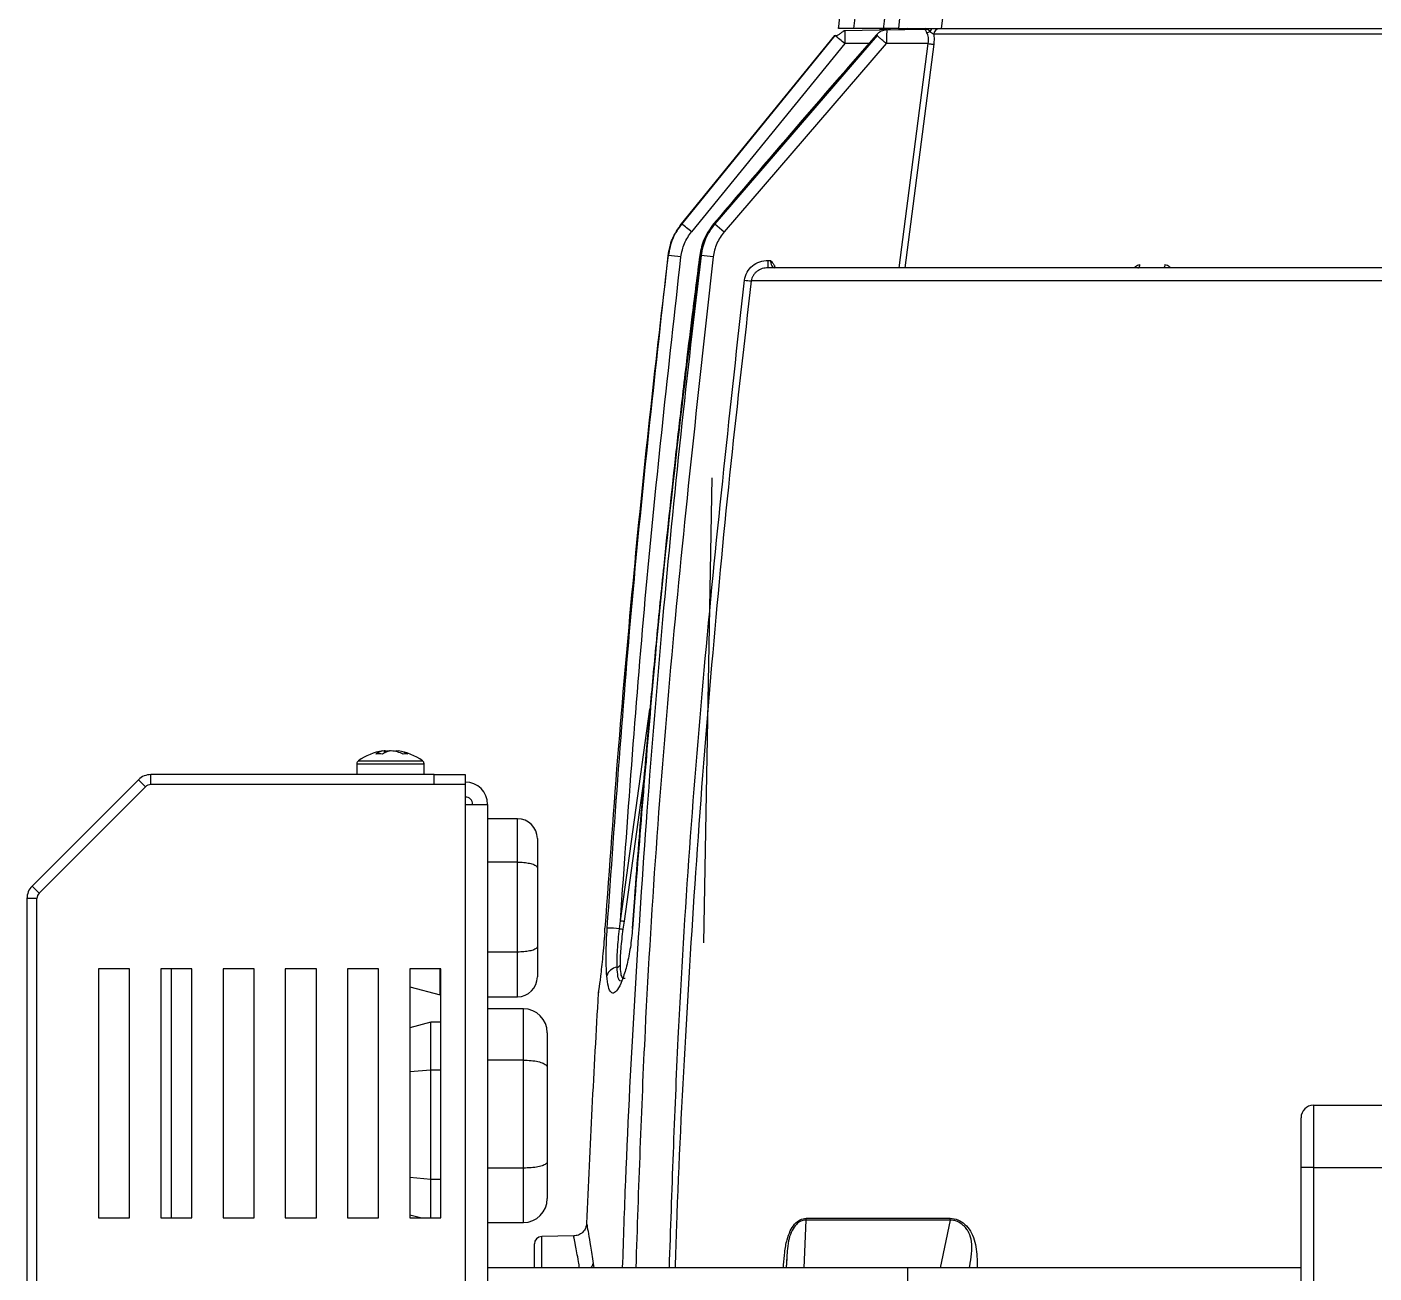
# Model space of a CAD drawing. Extents: x 8 to 113, y 0 to 87.
# Drawn here: x 43.27 to 48.68, y 76.3 to 81.31 of the extents above; entities that cross this region are included whole.
import ezdxf

# ---------------------------------------------------------------- set-up
doc = ezdxf.new("R2010")
doc.units = 0
doc.header["$MEASUREMENT"] = 0
doc.layers.add('OBJECT', color=7, linetype='CONTINUOUS')

msp = doc.modelspace()

# ---------------------------------------------------------------- linework, layer by layer
at = {"layer": 'OBJECT'}
for p, q in [((47.2158, 83.4121), (46.9422, 81.3002)), ((45.8994, 80.5171), (46.5151, 81.2721)), ((46.5152, 81.2721), (45.9, 80.5171)), ((46.682, 81.2722), (46.0303, 80.5171)), ((46.6847, 81.2722), (46.0329, 80.5171)), ((46.6947, 81.2944), (46.5546, 81.2919)), ((46.7071, 81.3002), (46.5901, 81.3002)), ((46.7023, 81.2962), (46.6938, 81.2944)), ((46.7209, 81.2994), (46.7021, 81.2961)), ((46.8752, 81.2975), (46.7187, 81.2948)), ((46.7709, 81.3002), (46.9422, 81.3002)), ((46.8969, 81.2892), (46.9123, 81.2782)), ((48.7982, 81.2782), (46.9123, 81.2782)), ((46.9422, 81.3002), (48.8152, 81.3002)), ((46.5548, 81.24), (45.9397, 80.485)), ((46.7217, 81.2401), (46.0708, 80.4849)), ((46.6511, 81.2401), (46.5548, 81.24)), ((46.7217, 81.2401), (46.7215, 81.2401)), ((46.8902, 81.2401), (46.7217, 81.2401)), ((46.7734, 80.3402), (46.8902, 81.2401)), ((46.9121, 81.2375), (46.7958, 80.3402)), ((45.8994, 80.5171), (45.9, 80.5171)), ((46.0329, 80.5171), (46.0303, 80.5171)), ((46.0329, 80.5171), (46.0708, 80.4849)), ((45.8452, 80.3894), (45.846, 80.3894)), ((45.9775, 80.3894), (45.9745, 80.3894)), ((46.2472, 80.3697), (46.2563, 80.3697)), ((48.8089, 80.2871), (46.1793, 80.2871)), ((45.9894, 77.6299), (46.022, 79.497)), ((45.6539, 77.7186), (45.7722, 78.5677)), ((44.7047, 78.4006), (44.7058, 78.3917)), ((44.7102, 78.4006), (44.7047, 78.4001)), ((44.7102, 78.4003), (44.7102, 78.4006)), ((44.7303, 78.4), (44.7265, 78.4006)), ((44.7266, 78.3992), (44.7265, 78.4006)), ((44.7467, 78.4006), (44.7465, 78.3988)), ((44.7502, 78.3981), (44.7505, 78.4006)), ((44.7505, 78.4006), (44.7559, 78.4001)), ((44.756, 78.4006), (44.7555, 78.3968)), ((44.5953, 78.3485), (44.5953, 78.3052)), ((44.5953, 78.3485), (44.6499, 78.3485)), ((44.6016, 78.3607), (44.6536, 78.3607)), ((44.6499, 78.3485), (44.8653, 78.3485)), ((44.6536, 78.3607), (44.8591, 78.3607)), ((44.8653, 78.3052), (44.8653, 78.3485)), ((45.7576, 78.3571), (45.6684, 77.7168)), ((43.7678, 78.2652), (43.7678, 78.3052)), ((44.9053, 78.3052), (43.7678, 78.3052)), ((44.9053, 78.2652), (44.9053, 78.3052)), ((44.9053, 78.3052), (45.0303, 78.3052)), ((45.0303, 78.3052), (45.0303, 78.2652)), ((43.7183, 78.2847), (43.2908, 77.8572)), ((43.3191, 77.8289), (43.7465, 78.2564)), ((43.7465, 78.2564), (43.7183, 78.2847)), ((44.9053, 78.2652), (43.7678, 78.2652)), ((45.0303, 78.2652), (44.9053, 78.2652)), ((45.0303, 78.2752), (45.0303, 78.1852)), ((45.0303, 78.1852), (45.0303, 74.3652)), ((45.0303, 78.1852), (45.1203, 78.1852)), ((45.1203, 78.1852), (45.1203, 74.3652)), ((45.2403, 78.1281), (45.1203, 78.1281)), ((45.2403, 77.9538), (45.2403, 78.1281)), ((45.3203, 78.0481), (45.3203, 77.93)), ((45.2403, 77.9538), (45.1203, 77.9538)), ((45.2403, 77.5925), (45.2403, 77.9538)), ((45.3203, 77.93), (45.3203, 77.6151)), ((43.3191, 77.8289), (43.2908, 77.8572)), ((43.3103, 77.8077), (43.2703, 77.8077)), ((43.2703, 77.8077), (43.2703, 74.7026)), ((43.3103, 74.7026), (43.3103, 77.8077)), ((45.7098, 77.8109), (45.7006, 77.6882)), ((45.7116, 77.8105), (45.7024, 77.6876)), ((45.65, 77.6865), (45.6539, 77.7186)), ((45.6684, 77.7168), (45.6639, 77.6848)), ((45.5906, 77.6702), (45.5919, 77.6889)), ((45.2403, 77.5925), (45.1203, 77.5925)), ((45.2403, 77.4131), (45.2403, 77.5925)), ((45.3203, 77.6151), (45.3203, 77.4931)), ((43.6828, 77.5252), (43.5578, 77.5252)), ((43.5578, 77.5252), (43.5578, 76.5252)), ((43.6828, 76.5252), (43.6828, 77.5252)), ((43.9328, 77.5252), (43.8078, 77.5252)), ((43.8078, 77.5252), (43.8078, 76.5252)), ((43.8503, 76.5252), (43.8503, 77.5252)), ((43.9328, 76.5252), (43.9328, 77.5252)), ((44.1828, 77.5252), (44.0578, 77.5252)), ((44.0578, 77.5252), (44.0578, 76.5252)), ((44.1828, 76.5252), (44.1828, 77.5252)), ((44.4328, 77.5252), (44.3078, 77.5252)), ((44.3078, 77.5252), (44.3078, 76.5252)), ((44.4328, 76.5252), (44.4328, 77.5252)), ((44.6828, 77.5252), (44.5578, 77.5252)), ((44.5578, 77.5252), (44.5578, 76.5252)), ((44.6828, 76.5252), (44.6828, 77.5252)), ((44.9328, 77.5252), (44.8078, 77.5252)), ((44.8078, 77.5252), (44.8078, 76.5252)), ((44.9303, 77.4204), (44.9303, 77.5252)), ((44.9328, 76.5252), (44.9328, 77.5252)), ((44.8078, 77.4532), (44.9303, 77.4204)), ((44.9303, 77.4204), (44.9328, 77.4204)), ((45.1203, 77.4131), (45.2403, 77.4131)), ((45.2643, 77.3647), (45.1203, 77.3647)), ((45.2643, 77.1587), (45.2643, 77.3647)), ((44.8923, 77.3107), (44.8078, 77.288)), ((44.9328, 77.3107), (44.8923, 77.3107)), ((44.8923, 77.1194), (44.8923, 77.3107)), ((45.3603, 77.2687), (45.3603, 77.1293)), ((45.2643, 77.1587), (45.1203, 77.1587)), ((45.2643, 76.7252), (45.2643, 77.1587)), ((44.8078, 77.1131), (44.8923, 77.1194)), ((44.8923, 76.6811), (44.8923, 77.1194)), ((44.8923, 77.1194), (44.9328, 77.1194)), ((45.3603, 77.1293), (45.3603, 76.7514)), ((48.4373, 76.9777), (48.4373, 76.7277)), ((48.4373, 76.9777), (48.7423, 76.9777)), ((48.3873, 76.7277), (48.3873, 76.9277)), ((45.2643, 76.7252), (45.1203, 76.7252)), ((45.2643, 76.5067), (45.2643, 76.7252)), ((45.3603, 76.7514), (45.3603, 76.6027)), ((48.3873, 74.8444), (48.3873, 76.7277)), ((48.4373, 76.7277), (48.3873, 76.7277)), ((48.4373, 76.7277), (48.4373, 74.8913)), ((48.4373, 76.7277), (48.7423, 76.7277)), ((44.8078, 76.6888), (44.8923, 76.6811)), ((44.8923, 76.5252), (44.8923, 76.6811)), ((44.8923, 76.6811), (44.9328, 76.6811)), ((43.5578, 76.5252), (43.6828, 76.5252)), ((43.8078, 76.5252), (43.9328, 76.5252)), ((44.0578, 76.5252), (44.1828, 76.5252)), ((44.3078, 76.5252), (44.4328, 76.5252)), ((44.5578, 76.5252), (44.6828, 76.5252)), ((44.8078, 76.5381), (44.8561, 76.5252)), ((44.8078, 76.5252), (44.9328, 76.5252)), ((45.1203, 76.5067), (45.2643, 76.5067)), ((46.3989, 76.5166), (46.3911, 76.3252)), ((46.9781, 76.5166), (46.9377, 76.3252)), ((46.9781, 76.5166), (46.9786, 76.5237)), ((45.4665, 76.4529), (45.3378, 76.4507)), ((45.3378, 76.3252), (45.3378, 76.4507)), ((45.1205, 76.3831), (45.1203, 76.3831)), ((45.1205, 76.3831), (45.1205, 76.3252)), ((45.5442, 76.3427), (45.5476, 76.3252)), ((46.3216, 76.3628), (46.32, 76.3252)), ((46.8083, 76.3252), (45.1203, 76.3252)), ((46.8083, 75.0752), (46.8083, 76.3252)), ((48.3873, 76.3252), (46.8083, 76.3252))]:
    msp.add_line(p, q, dxfattribs=at)
at = {"layer": 'OBJECT', "flags": 128}
for points in [[(46.5151, 81.2721), (46.5152, 81.2721), (46.5153, 81.272)], [(46.5297, 81.3002), (46.5302, 81.304), (46.5306, 81.3071)], [(46.6803, 81.2737), (46.6804, 81.2737), (46.682, 81.2722)], [(45.8994, 80.5171), (45.8996, 80.517), (45.8997, 80.5169)], [(46.0303, 80.5171), (46.0292, 80.5181), (46.0293, 80.518)], [(45.8452, 80.3894), (45.8453, 80.3895), (45.8454, 80.3895)], [(45.9745, 80.3894), (45.9723, 80.3898), (45.9722, 80.3899)], [(47.7325, 80.3402), (47.7339, 80.3404), (47.7353, 80.3411), (47.7366, 80.3423), (47.7377, 80.3439), (47.7387, 80.3459), (47.7394, 80.3482), (47.74, 80.3507), (47.7403, 80.3533)], [(47.8408, 80.3533), (47.8405, 80.3507), (47.84, 80.3482), (47.8393, 80.3459), (47.8384, 80.3439), (47.8374, 80.3423), (47.8362, 80.3411), (47.835, 80.3404), (47.8337, 80.3402)], [(44.7048, 78.3997), (44.7066, 78.3999), (44.7139, 78.4006)], [(44.7139, 78.4006), (44.7148, 78.3999), (44.7155, 78.3991)], [(44.7467, 78.4006), (44.7459, 78.3999), (44.7452, 78.3991)], [(45.7116, 77.8105), (45.7099, 77.8107), (45.7099, 77.8109)], [(45.5906, 77.6702), (45.5907, 77.671), (45.5909, 77.6711)], [(45.5921, 77.6891), (45.592, 77.6891), (45.5919, 77.6889)], [(45.7024, 77.6876), (45.7008, 77.688), (45.7006, 77.6882)]]:
    msp.add_lwpolyline(points, dxfattribs=at)
at = {"layer": 'OBJECT'}
for centre, radius, start, end in [((42.5329, 76.3281), 6.3484, 50.68889, 51.14878), ((46.7104, 81.2752), 0.025, 90, 129.6955), ((46.7265, 81.2807), 0.0196, 102.7689, 138.1546), ((46.723, 81.2754), 0.0247, 90.0029, 113.5405), ((46.741, 81.2757), 0.0245, 90.0492, 128.106), ((46.8081, 81.2852), 0.015, 49.4058, 89.9984), ((46.8083, 81.2853), 0.0148, 49.1565, 89.9671), ((46.8081, 81.2852), 0.015, 49.4025, 88.3728), ((46.816, 81.2854), 0.0147, 49.8263, 89.9444), ((46.8734, 81.2782), 0.0219, 90.1166, 119.4185), ((46.879, 81.2752), 0.025, 90.0061, 112.4325), ((46.8782, 81.3168), 0.0333, 280.7988, 304.0997), ((46.9117, 81.2849), 0.0154, 97.1656, 163.7125), ((46.9357, 81.2767), 0.0235, 92.6255, 176.2402), ((42.1302, 75.8212), 6.0219, 50.75757, 51.24324), ((45.7637, 79.3489), 1.0437, 82.6654, 85.4775), ((45.7939, 78.5261), 1.8723, 82.871, 84.3733), ((45.8254, 80.3624), 0.4219, 356.9768, 0.9943), ((46.2907, 81.4154), 1.1338, 262.9623, 264.3612), ((44.7303, 78.1814), 0.2208, 97.9922, 125.6682), ((44.7167, 78.3185), 0.083, 98.3727, 123.3302), ((44.7483, 78.3054), 0.0963, 98.483, 121.0832), ((44.742, 78.2513), 0.1501, 95.908, 104.1978), ((44.7177, 78.2461), 0.1554, 65.8157, 83.9362), ((44.7435, 78.3938), 0.00968, 22.5702, 44.4162), ((44.7412, 78.2589), 0.1425, 64.8121, 84.0172), ((44.7303, 78.1814), 0.2208, 54.3318, 82.0078), ((44.6103, 78.3485), 0.015, 125.6682, 180), ((44.6849, 78.2143), 0.1741, 85.4693, 94.5307), ((44.7916, 78.2925), 0.0959, 83.8935, 96.1065), ((44.8503, 78.3485), 0.015, 0, 54.3318), ((43.7678, 78.2352), 0.07, 90, 135), ((43.7678, 78.2352), 0.03, 90, 135), ((45.0303, 78.1852), 0.09, 0, 90), ((45.0303, 78.1852), 0.03, 0, 90), ((45.2403, 78.0481), 0.08, 0, 90), ((43.3403, 77.8077), 0.07, 135, 180), ((43.3403, 77.8077), 0.03, 135, 180), ((45.7012, 78.0365), 0.3214, 261.5371, 264.138), ((45.5798, 76.7407), 0.9485, 85.7521, 88.7342), ((45.7048, 78.0588), 0.3762, 261.632, 263.7724), ((45.6455, 77.4831), 0.0486, 95.9552, 163.2355), ((45.6394, 77.5451), 0.0137, 274.3558, 338.4822), ((45.2403, 77.4931), 0.08, 270, 0), ((96.1343, 74.4002), 50.66, 176.57471, 177.62076), ((45.2643, 77.2687), 0.096, 0, 90), ((48.4373, 76.9277), 0.05, 90, 180), ((45.2643, 76.6027), 0.096, 270, 0), ((45.3383, 76.4207), 0.03, 91, 180), ((45.5052, 76.3487), 0.0394, 323.3978, 351.3326)]:
    msp.add_arc(centre, radius, start, end, dxfattribs=at)
for points, knots in [([(46.7541, 82.8653), (46.7239, 82.5731), (46.6699, 82.0513), (46.6144, 81.5297), (46.5901, 81.3002)], [0, 0, 0, 0, 0.560008, 1, 1, 1, 1]), ([(46.9297, 82.8226), (46.9004, 82.5384), (46.8482, 82.0308), (46.7945, 81.5234), (46.7709, 81.3002)], [0, 0, 0, 0, 0.560008, 1, 1, 1, 1]), ([(46.5306, 81.3071), (46.5307, 81.3076), (46.5475, 81.4452), (46.5749, 81.6674), (46.6047, 81.9103), (46.6177, 82.0168), (46.6204, 82.0386), (46.6205, 82.0393)], [0, 0, 0, 0, 0.002275, 0.563506, 0.91051, 0.997261, 1, 1, 1, 1]), ([(46.7114, 81.3071), (46.7115, 81.3076), (46.7261, 81.4265), (46.7512, 81.6301), (46.7786, 81.8543), (46.7917, 81.9609), (46.7944, 81.9827), (46.7945, 81.9834)], [0, 0, 0, 0, 0.002464, 0.527441, 0.903158, 0.997088, 1, 1, 1, 1]), ([(46.6803, 81.2737), (46.5815, 81.1603), (46.3631, 80.9096), (46.1474, 80.6566), (46.0293, 80.518)], [0, 0, 0, 0, 0.45251, 1, 1, 1, 1]), ([(46.5151, 81.2721), (46.5152, 81.2722), (46.5153, 81.2723), (46.5153, 81.2724), (46.5154, 81.2724), (46.5154, 81.2725), (46.5155, 81.2725), (46.5155, 81.2725), (46.5155, 81.2725), (46.5155, 81.2725), (46.5154, 81.2724), (46.5154, 81.2724), (46.5153, 81.2723), (46.5153, 81.2722), (46.5152, 81.2721)], [0, 0, 0, 0, 0.14846, 0.270216, 0.325866, 0.380992, 0.499258, 0.560332, 0.615032, 0.666467, 0.718978, 0.77612, 0.84064, 1, 1, 1, 1]), ([(46.555, 81.292), (46.5537, 81.2917), (46.5514, 81.2913), (46.5471, 81.2882), (46.5424, 81.2845), (46.5374, 81.2806), (46.5319, 81.2771), (46.5264, 81.2741), (46.5212, 81.2718), (46.5186, 81.2709), (46.5173, 81.2705)], [0, 0, 0, 0, 0.183553, 0.338833, 0.468754, 0.58079, 0.682219, 0.782217, 0.887012, 1, 1, 1, 1]), ([(46.5901, 81.3002), (46.5832, 81.3002), (46.5696, 81.3002), (46.5514, 81.3002), (46.5378, 81.3002), (46.5307, 81.3002), (46.53, 81.3002), (46.5297, 81.3002)], [0, 0, 0, 0, 0.217202, 0.434334, 0.650167, 0.86439, 1, 1, 1, 1]), ([(46.555, 81.292), (46.555, 81.2914), (46.555, 81.2902), (46.555, 81.282), (46.5549, 81.2723), (46.5549, 81.2629), (46.5548, 81.252), (46.5548, 81.2441), (46.5548, 81.24)], [0, 0, 0, 0, 0.21067, 0.447315, 0.575812, 0.710764, 0.85216, 1, 1, 1, 1]), ([(46.7233, 81.2949), (46.7202, 81.2947), (46.7145, 81.2943), (46.7051, 81.2916), (46.6989, 81.2888), (46.6935, 81.2856), (46.6902, 81.2831), (46.6853, 81.279), (46.6821, 81.2756), (46.6803, 81.2737)], [0, 0, 0, 0, 0.196681, 0.357944, 0.575563, 0.606715, 0.727756, 0.845339, 1, 1, 1, 1]), ([(46.6847, 81.2722), (46.6851, 81.2727), (46.6856, 81.2733), (46.6861, 81.2741), (46.6864, 81.2746), (46.6865, 81.275), (46.6865, 81.2753), (46.6863, 81.2755), (46.6859, 81.2754), (46.6852, 81.2751), (46.6841, 81.2743), (46.683, 81.2733), (46.6824, 81.2726), (46.682, 81.2722)], [0, 0, 0, 0, 0.13574, 0.194591, 0.250843, 0.311563, 0.37511, 0.438068, 0.500883, 0.619799, 0.750938, 0.873701, 1, 1, 1, 1]), ([(46.7215, 81.2401), (46.7167, 81.2444), (46.7074, 81.2526), (46.6961, 81.2624), (46.6885, 81.269), (46.6859, 81.2712), (46.6847, 81.2722)], [0, 0, 0, 0, 0.295101, 0.569756, 0.806961, 1, 1, 1, 1]), ([(46.7106, 81.3002), (46.7107, 81.3014), (46.711, 81.3038), (46.7113, 81.3061), (46.7114, 81.3071)], [0, 0, 0, 0, 0.559993, 1, 1, 1, 1]), ([(46.7709, 81.3002), (46.7641, 81.3002), (46.7504, 81.3002), (46.7322, 81.3002), (46.7186, 81.3002), (46.7115, 81.3002), (46.7108, 81.3002), (46.7106, 81.3002)], [0, 0, 0, 0, 0.217203, 0.434333, 0.650165, 0.864389, 1, 1, 1, 1]), ([(46.723, 81.2949), (46.7231, 81.2941), (46.7234, 81.2924), (46.7232, 81.28), (46.7227, 81.2654), (46.7221, 81.2517), (46.7217, 81.2441), (46.7215, 81.2401)], [0, 0, 0, 0, 0.250886, 0.499859, 0.733623, 0.862855, 1, 1, 1, 1]), ([(46.8147, 81.2989), (46.8146, 81.299), (46.813, 81.2999), (46.8111, 81.3), (46.8094, 81.3001)], [0, 0, 0, 0, 0.088872, 1, 1, 1, 1]), ([(46.8713, 81.2989), (46.8703, 81.2986), (46.8691, 81.2982), (46.868, 81.2976), (46.8678, 81.2974)], [0, 0, 0, 0, 0.786284, 1, 1, 1, 1]), ([(46.8735, 81.2975), (46.8756, 81.2982), (46.8789, 81.2992), (46.8811, 81.2984), (46.8818, 81.2981)], [0, 0, 0, 0, 0.669227, 1, 1, 1, 1]), ([(46.8845, 81.284), (46.8835, 81.2861), (46.8814, 81.2901), (46.8807, 81.2937), (46.8801, 81.2958), (46.8792, 81.2973), (46.8768, 81.2974), (46.8752, 81.2975)], [0, 0, 0, 0, 0.249992, 0.497598, 0.621224, 0.745568, 1, 1, 1, 1]), ([(46.8818, 81.2981), (46.885, 81.298), (46.8901, 81.298), (46.8951, 81.2915), (46.8969, 81.2892)], [0, 0, 0, 0, 0.644155, 1, 1, 1, 1]), ([(46.8902, 81.2401), (46.8908, 81.2444), (46.892, 81.2528), (46.8913, 81.2648), (46.8889, 81.2757), (46.886, 81.2812), (46.8845, 81.284)], [0, 0, 0, 0, 0.250429, 0.499844, 0.740767, 1, 1, 1, 1]), ([(46.9123, 81.2782), (46.9129, 81.2718), (46.9142, 81.2589), (46.9128, 81.2446), (46.9121, 81.2375)], [0, 0, 0, 0, 0.498431, 1, 1, 1, 1]), ([(46.9347, 81.3002), (46.9793, 81.3002), (47.0696, 81.3002), (47.247, 81.3002), (47.4548, 81.3002), (47.692, 81.3002), (47.9518, 81.3002), (48.2277, 81.3002), (48.5117, 81.3002), (48.705, 81.3002), (48.8005, 81.3002)], [0, 0, 0, 0, 0.12133, 0.245753, 0.372325, 0.5, 0.627675, 0.754248, 0.87867, 1, 1, 1, 1]), ([(46.8902, 81.2401), (46.8925, 81.2398), (46.897, 81.2393), (46.9033, 81.2385), (46.9087, 81.2378), (46.911, 81.2376), (46.9121, 81.2375)], [0, 0, 0, 0, 0.245159, 0.499986, 0.754817, 1, 1, 1, 1]), ([(45.8452, 80.3894), (45.8496, 80.412), (45.8585, 80.4585), (45.8856, 80.4973), (45.8994, 80.5171)], [0, 0, 0, 0, 0.488529, 1, 1, 1, 1]), ([(45.9, 80.5171), (45.8864, 80.4976), (45.8593, 80.4589), (45.8504, 80.4124), (45.846, 80.3894)], [0, 0, 0, 0, 0.503406, 1, 1, 1, 1]), ([(46.0293, 80.518), (46.0152, 80.4988), (45.9868, 80.4602), (45.9771, 80.4134), (45.9722, 80.3899)], [0, 0, 0, 0, 0.500101, 1, 1, 1, 1]), ([(46.0303, 80.5171), (46.0162, 80.4975), (45.9885, 80.4589), (45.9791, 80.4122), (45.9745, 80.3894)], [0, 0, 0, 0, 0.509049, 1, 1, 1, 1]), ([(46.0329, 80.5171), (46.0188, 80.4976), (45.9911, 80.459), (45.982, 80.4124), (45.9775, 80.3894)], [0, 0, 0, 0, 0.506803, 1, 1, 1, 1]), ([(45.8969, 80.3841), (45.9005, 80.4025), (45.9075, 80.4392), (45.929, 80.4698), (45.9397, 80.485)], [0, 0, 0, 0, 0.50155, 1, 1, 1, 1]), ([(46.0708, 80.4849), (46.0597, 80.4697), (46.0374, 80.4394), (46.03, 80.4024), (46.0263, 80.3839)], [0, 0, 0, 0, 0.498689, 1, 1, 1, 1]), ([(45.8452, 80.3894), (45.8209, 80.1832), (45.771, 79.7585), (45.7047, 79.1021), (45.6428, 78.4083), (45.6092, 77.9328), (45.5919, 77.6889)], [0, 0, 0, 0, 0.22962, 0.472827, 0.72962, 1, 1, 1, 1]), ([(45.6007, 77.6889), (45.6327, 78.1429), (45.6963, 79.0447), (45.7963, 79.9432), (45.846, 80.3894)], [0, 0, 0, 0, 0.50338, 1, 1, 1, 1]), ([(45.6539, 77.7186), (45.6855, 78.1636), (45.7488, 79.0537), (45.8475, 79.9406), (45.8969, 80.3841)], [0, 0, 0, 0, 0.499931, 1, 1, 1, 1]), ([(45.9775, 80.3894), (45.9496, 80.1501), (45.8928, 79.6635), (45.8207, 78.9197), (45.759, 78.1698), (45.7099, 77.419), (45.6774, 76.8079), (45.6654, 76.442), (45.6615, 76.3252)], [0, 0, 0, 0, 0.177189, 0.360441, 0.549759, 0.730707, 0.913979, 1, 1, 1, 1]), ([(45.9722, 80.3899), (45.9622, 80.3113), (45.9441, 80.1703), (45.9212, 79.9829), (45.9039, 79.8369), (45.8898, 79.7155), (45.8639, 79.4871), (45.8328, 79.1981), (45.7989, 78.8566), (45.7786, 78.639), (45.7642, 78.479), (45.7537, 78.3582), (45.7407, 78.2049), (45.7256, 78.0189), (45.7154, 77.8838), (45.7099, 77.8109)], [0, 0, 0, 0, 0.091692, 0.164516, 0.21848, 0.261782, 0.305976, 0.484374, 0.598107, 0.703048, 0.737316, 0.783986, 0.843321, 0.915325, 1, 1, 1, 1]), ([(45.9745, 80.3894), (45.9409, 80.1192), (45.8717, 79.5632), (45.7833, 78.7035), (45.7359, 78.1134), (45.7116, 77.8105)], [0, 0, 0, 0, 0.315, 0.648332, 1, 1, 1, 1]), ([(46.0263, 80.3839), (45.9692, 79.8676), (45.8549, 78.8343), (45.7549, 77.4801), (45.7263, 76.6427), (45.7154, 76.3252)], [0, 0, 0, 0, 0.382702, 0.765908, 1, 1, 1, 1]), ([(46.1518, 80.2902), (46.1544, 80.3013), (46.1598, 80.3234), (46.1831, 80.3493), (46.2131, 80.3665), (46.2358, 80.3687), (46.2472, 80.3697)], [0, 0, 0, 0, 0.2497037, 0.4994833, 0.7493642, 1, 1, 1, 1]), ([(46.2563, 80.3697), (46.2612, 80.3642), (46.2676, 80.357), (46.2726, 80.3487), (46.2738, 80.3469)], [0, 0, 0, 0, 0.771317, 1, 1, 1, 1]), ([(46.2563, 80.3697), (46.2564, 80.3678), (46.2567, 80.3638), (46.2579, 80.358), (46.2598, 80.3526), (46.2629, 80.3465), (46.2677, 80.3413), (46.2719, 80.3405), (46.274, 80.3402)], [0, 0, 0, 0, 0.115727, 0.237004, 0.365059, 0.500934, 0.749863, 1, 1, 1, 1]), ([(46.2738, 80.3428), (46.2741, 80.3432), (46.2746, 80.344), (46.2742, 80.3462), (46.274, 80.347)], [0, 0, 0, 0, 0.63985, 1, 1, 1, 1]), ([(47.719, 80.3402), (47.7199, 80.3417), (47.7228, 80.3466), (47.7304, 80.3519), (47.737, 80.3528), (47.7403, 80.3533)], [0, 0, 0, 0, 0.195051, 0.596529, 1, 1, 1, 1]), ([(47.8408, 80.3533), (47.8441, 80.3529), (47.8508, 80.3519), (47.8581, 80.3466), (47.8604, 80.3418), (47.8611, 80.3402)], [0, 0, 0, 0, 0.402367, 0.804441, 1, 1, 1, 1]), ([(45.8506, 76.3252), (45.861, 76.6323), (45.8886, 77.4489), (45.9853, 78.7718), (46.0963, 79.7843), (46.1518, 80.2902)], [0, 0, 0, 0, 0.23178, 0.616222, 1, 1, 1, 1]), ([(46.2466, 80.3402), (46.2389, 80.3395), (46.2234, 80.3382), (46.2054, 80.3289), (46.1935, 80.3183), (46.1863, 80.3086), (46.1813, 80.2981), (46.18, 80.2907), (46.1793, 80.2871)], [0, 0, 0, 0, 0.250259, 0.499689, 0.634038, 0.76157, 0.883198, 1, 1, 1, 1]), ([(48.8061, 80.3402), (48.7161, 80.3402), (48.5347, 80.3402), (48.2649, 80.3402), (47.997, 80.3402), (47.7347, 80.3402), (47.4816, 80.3402), (47.2422, 80.3402), (47.0197, 80.3402), (46.8169, 80.3402), (46.6367, 80.3402), (46.481, 80.3402), (46.3486, 80.3402), (46.2804, 80.3402), (46.2466, 80.3402)], [0, 0, 0, 0, 0.0803207, 0.16194, 0.244772, 0.3293776, 0.4144874, 0.5, 0.5855181, 0.670628, 0.755228, 0.8380655, 0.919682, 1, 1, 1, 1]), ([(46.1793, 80.2871), (46.1512, 80.0431), (46.0939, 79.5462), (46.0218, 78.7859), (45.9606, 78.0191), (45.9131, 77.2514), (45.8845, 76.6908), (45.8753, 76.3808), (45.8736, 76.3252)], [0, 0, 0, 0, 0.185391, 0.377506, 0.576351, 0.765931, 0.957987, 1, 1, 1, 1]), ([(45.2403, 77.9538), (45.2491, 77.9536), (45.2666, 77.9531), (45.29, 77.9494), (45.3081, 77.9439), (45.3182, 77.9371), (45.3203, 77.9322), (45.3203, 77.93), (45.3203, 77.93)], [0, 0, 0, 0, 0.204614, 0.409128, 0.616519, 0.830817, 0.996312, 1, 1, 1, 1]), ([(45.5906, 77.6702), (45.588, 77.6374), (45.5827, 77.5717), (45.5735, 77.4922), (45.5663, 77.4375), (45.5653, 77.4305), (45.5648, 77.4269)], [0, 0, 0, 0, 0.250566, 0.500351, 0.750175, 1, 1, 1, 1]), ([(45.599, 77.4971), (45.5982, 77.5101), (45.5965, 77.5359), (45.5963, 77.5834), (45.5976, 77.6349), (45.5997, 77.6709), (45.6007, 77.6889)], [0, 0, 0, 0, 0.251427, 0.50031, 0.75055, 1, 1, 1, 1]), ([(45.7024, 77.6876), (45.6999, 77.6618), (45.6948, 77.6104), (45.6807, 77.5415), (45.6641, 77.4855), (45.6464, 77.4463), (45.6297, 77.4263), (45.6155, 77.428), (45.6046, 77.4501), (45.6009, 77.4814), (45.599, 77.4971)], [0, 0, 0, 0, 0.125399, 0.250033, 0.374937, 0.500007, 0.625107, 0.75017, 0.875155, 1, 1, 1, 1]), ([(45.6405, 77.5314), (45.6403, 77.542), (45.6401, 77.5631), (45.642, 77.6016), (45.6452, 77.6431), (45.6484, 77.6721), (45.65, 77.6865)], [0, 0, 0, 0, 0.2510338, 0.4998421, 0.7502371, 1, 1, 1, 1]), ([(45.6639, 77.6848), (45.6622, 77.6713), (45.6586, 77.6444), (45.6548, 77.6057), (45.6524, 77.5698), (45.6522, 77.55), (45.6522, 77.5401)], [0, 0, 0, 0, 0.249686, 0.500038, 0.748854, 1, 1, 1, 1]), ([(45.3203, 77.6151), (45.3203, 77.615), (45.3203, 77.6129), (45.3182, 77.6083), (45.3081, 77.6019), (45.29, 77.5967), (45.2666, 77.5932), (45.2491, 77.5928), (45.2403, 77.5925)], [0, 0, 0, 0, 0.003688, 0.16918, 0.383479, 0.590872, 0.795386, 1, 1, 1, 1]), ([(45.6613, 77.4761), (45.6579, 77.4754), (45.6505, 77.474), (45.6431, 77.4927), (45.6414, 77.5185), (45.6405, 77.5314)], [0, 0, 0, 0, 0.296045, 0.647644, 1, 1, 1, 1]), ([(45.6522, 77.5401), (45.6528, 77.5279), (45.654, 77.5036), (45.661, 77.4854), (45.6686, 77.487), (45.6723, 77.4879)], [0, 0, 0, 0, 0.333374, 0.66666, 1, 1, 1, 1]), ([(45.5659, 77.4345), (45.5658, 77.4344), (45.5651, 77.4319), (45.565, 77.4293), (45.5648, 77.4269)], [0, 0, 0, 0, 0.05701, 1, 1, 1, 1]), ([(45.2643, 77.1587), (45.2748, 77.1584), (45.2958, 77.1579), (45.3239, 77.1533), (45.3457, 77.1464), (45.3578, 77.1381), (45.3603, 77.132), (45.3603, 77.1293), (45.3603, 77.1293)], [0, 0, 0, 0, 0.204614, 0.409127, 0.616517, 0.830818, 0.996312, 1, 1, 1, 1]), ([(45.3603, 76.7514), (45.3603, 76.7514), (45.3603, 76.7489), (45.3578, 76.7435), (45.3457, 76.7361), (45.3239, 76.73), (45.2958, 76.726), (45.2748, 76.7255), (45.2643, 76.7252)], [0, 0, 0, 0, 0.003689, 0.169182, 0.383484, 0.590873, 0.795386, 1, 1, 1, 1]), ([(45.518, 76.5032), (45.5171, 76.4969), (45.5151, 76.4837), (45.5031, 76.467), (45.486, 76.4553), (45.4728, 76.4537), (45.4665, 76.4529)], [0, 0, 0, 0, 0.240856, 0.500001, 0.759147, 1, 1, 1, 1]), ([(45.518, 76.5032), (45.5184, 76.5012), (45.5191, 76.4972), (45.5249, 76.4647), (45.5334, 76.4152), (45.5406, 76.3669), (45.5442, 76.3427)], [0, 0, 0, 0, 0.249549, 0.499968, 0.749833, 1, 1, 1, 1]), ([(46.3088, 76.3252), (46.3089, 76.3289), (46.3098, 76.3496), (46.3131, 76.3876), (46.321, 76.4346), (46.3348, 76.4736), (46.3529, 76.5013), (46.375, 76.5198), (46.3913, 76.5224), (46.3995, 76.5237)], [0, 0, 0, 0, 0.04088, 0.227855, 0.418299, 0.567523, 0.70923, 0.854708, 1, 1, 1, 1]), ([(46.3989, 76.5166), (46.3913, 76.5155), (46.376, 76.5131), (46.3551, 76.4952), (46.3385, 76.4681), (46.3276, 76.4319), (46.3234, 76.3957), (46.3221, 76.3724), (46.3216, 76.3628)], [0, 0, 0, 0, 0.169475, 0.339572, 0.508222, 0.676895, 0.867999, 1, 1, 1, 1]), ([(46.3989, 76.5166), (46.399, 76.5178), (46.3993, 76.5202), (46.3994, 76.5225), (46.3995, 76.5237)], [0, 0, 0, 0, 0.499999, 1, 1, 1, 1]), ([(46.9781, 76.5166), (46.8726, 76.5166), (46.6615, 76.5166), (46.4865, 76.5166), (46.3989, 76.5166)], [0, 0, 0, 0, 0.499778, 1, 1, 1, 1]), ([(46.3995, 76.5237), (46.487, 76.5237), (46.662, 76.5238), (46.873, 76.5237), (46.9786, 76.5237)], [0, 0, 0, 0, 0.5000027, 1, 1, 1, 1]), ([(47.0554, 76.3252), (47.0558, 76.3272), (47.0593, 76.3459), (47.0649, 76.3808), (47.0668, 76.4272), (47.057, 76.4601), (47.0452, 76.4802), (47.0346, 76.4925), (47.0217, 76.5031), (47.0075, 76.511), (46.9924, 76.5159), (46.9824, 76.5164), (46.9781, 76.5166)], [0, 0, 0, 0, 0.0239696, 0.221866, 0.4128516, 0.5596247, 0.6263244, 0.7067857, 0.7716437, 0.8534734, 0.9365365, 1, 1, 1, 1]), ([(46.9786, 76.5237), (46.989, 76.5224), (47.01, 76.5197), (47.0381, 76.5011), (47.061, 76.4735), (47.0807, 76.4264), (47.0869, 76.3747), (47.0866, 76.3367), (47.0865, 76.3252)], [0, 0, 0, 0, 0.1454038, 0.2910572, 0.4333395, 0.582158, 0.8724627, 1, 1, 1, 1]), ([(45.4895, 76.3252), (45.4882, 76.3334), (45.4845, 76.3565), (45.4791, 76.3864), (45.4727, 76.4213), (45.4681, 76.4449), (45.4658, 76.456), (45.4665, 76.4529), (45.4665, 76.4529)], [0, 0, 0, 0, 0.098659, 0.275948, 0.453838, 0.731774, 0.998888, 1, 1, 1, 1]), ([(45.3083, 76.3252), (45.3083, 76.3288), (45.3083, 76.3534), (45.3083, 76.3839), (45.3083, 76.4152), (45.3083, 76.4188), (45.3083, 76.4207)], [0, 0, 0, 0, 0.053742, 0.36211, 0.67887, 1, 1, 1, 1]), ([(46.3216, 76.3628), (46.3213, 76.3582), (46.3206, 76.3471), (46.3202, 76.3362), (46.3199, 76.3298)], [0, 0, 0, 0, 0.41689, 1, 1, 1, 1])]:
    msp.add_open_spline(points, degree=3, knots=knots, dxfattribs=at)

doc.saveas('drawing.dxf')
